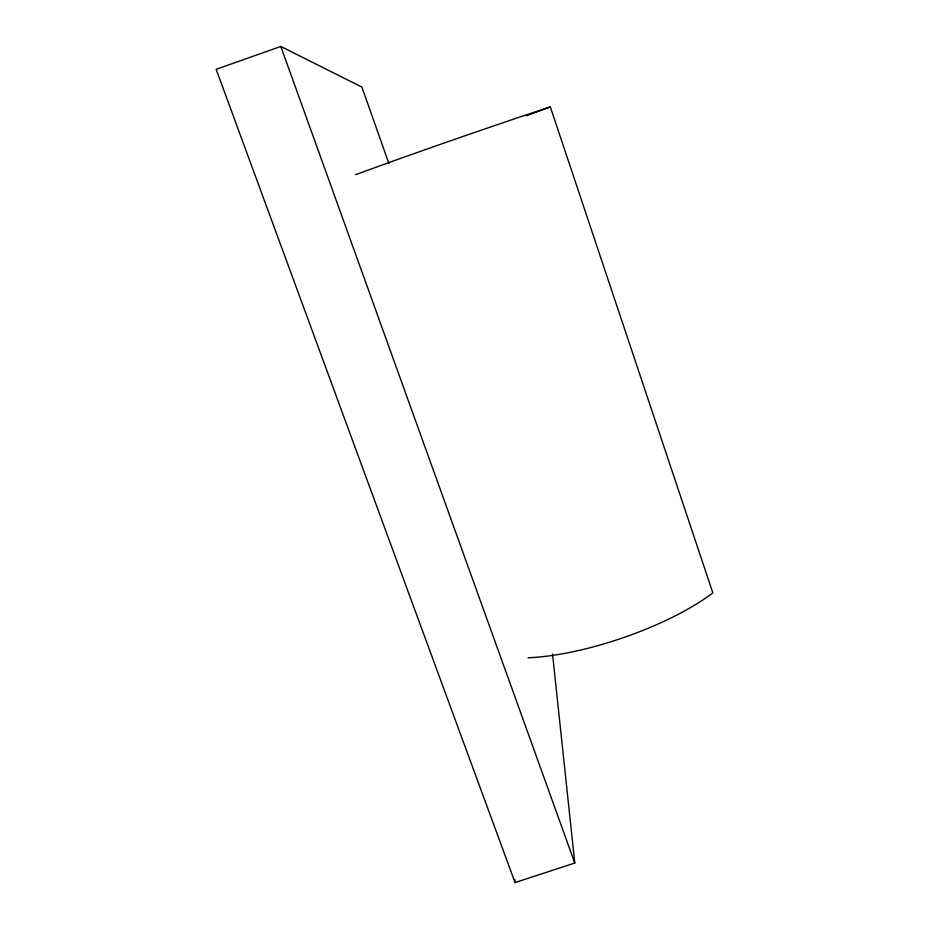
<?xml version="1.0" encoding="UTF-8"?>
<svg xmlns="http://www.w3.org/2000/svg" width="929" height="929" viewBox="0 0 929 929"><rect width="100%" height="100%" fill="white"/><g stroke="black" fill="none" stroke-linecap="round" stroke-linejoin="round"><path stroke-width="1.39" d="M526.522 115.753L550.34 106.928L712.845 592.911A136.598 41.573 -18.9 0 1 528.102 657.778M388.949 163.69L361.892 87.082L280.802 46.45L216.155 69.327L515.038 882.55L574.784 863.041L552.534 654.074M280.802 46.45L574.784 863.041M514.968 879.658L515.038 882.55M355.621 174.698A143.38 2.671 -19.2 0 1 550.34 106.928"/></g></svg>
